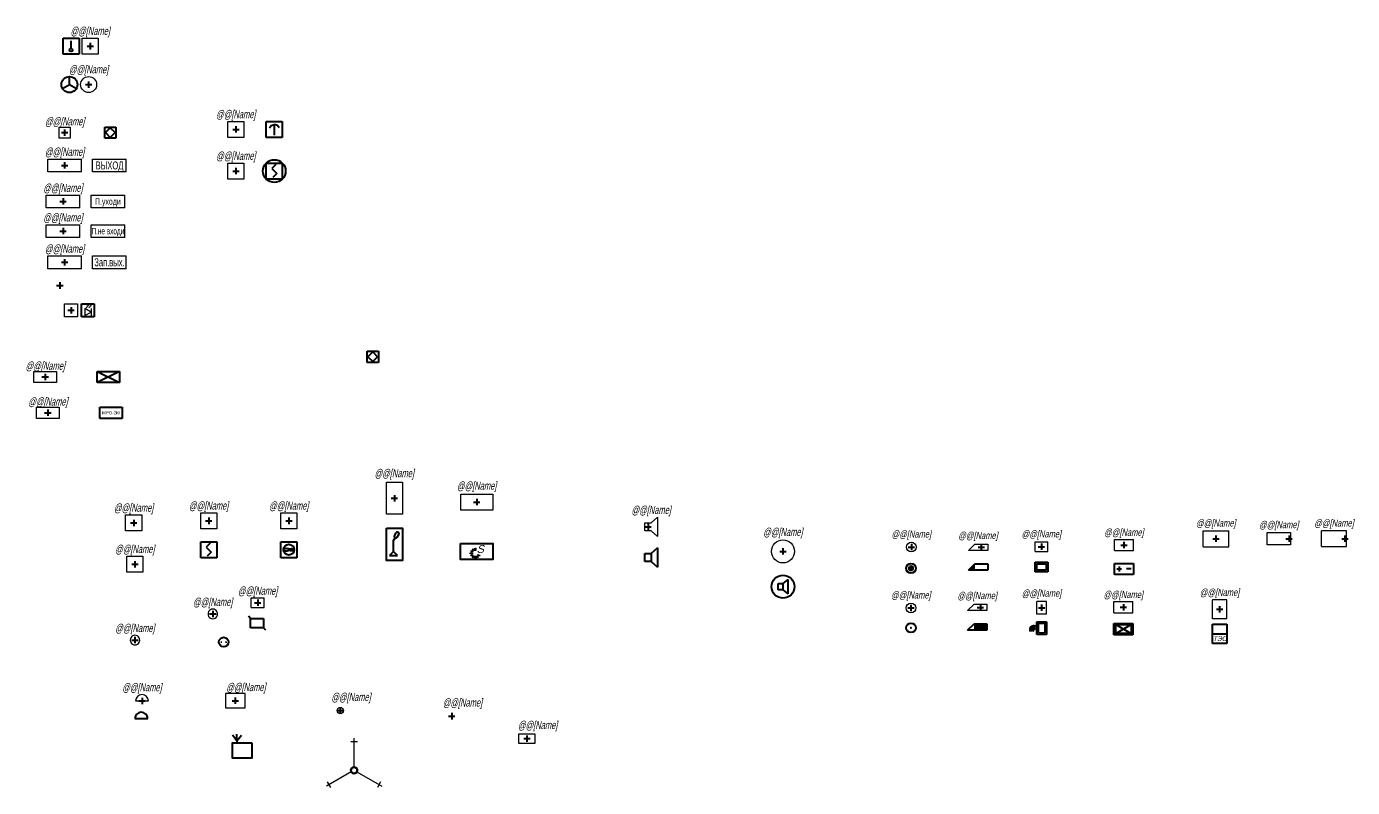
# Model space of a CAD drawing. Extents: x 29253 to 29667, y 34353 to 34591.
import ezdxf
from ezdxf.enums import TextEntityAlignment as Align

# ---------------------------------------------------------------- set-up
doc = ezdxf.new("R2010")
doc.units = 0
doc.header["$MEASUREMENT"] = 0
doc.layers.get('0').update_dxf_attribs({"linetype": 'CONTINUOUS'})
doc.layers.add('EL_DEVICE', color=1, linetype='CONTINUOUS', lineweight=40)
doc.layers.add('EL_DEVICE_NAME', color=7, linetype='CONTINUOUS')
doc.layers.add('SYS_DEVICE_BORDER', color=7, linetype='CONTINUOUS')
doc.styles.add('R2_5', font='_mipgost.shx', dxfattribs={"oblique": 15, "height": 2.5})
doc.styles.get("Standard").update_dxf_attribs({"font": '_mipgost.shx', "oblique": 15})

# ---------------------------------------------------------------- blocks, each defined once
blk = doc.blocks.new('PS_DAT_TERMO')
at = {"layer": 'EL_DEVICE'}
for p, q in [((-2.5, 2.5), (2.5, 2.5)), ((-2.5, -2.5), (-2.5, 2.5)), ((0, -0.71), (0, 1.71)), ((2.5, 2.5), (2.5, -2.5)), ((2.5, -2.5), (-2.5, -2.5))]:
    blk.add_line(p, q, dxfattribs=at)
blk.add_circle((0, -1.21), 0.5, dxfattribs=at)
blk = doc.blocks.new('DEVICE_CONNECTOR_SQUARE')
at = {"layer": 'EL_DEVICE'}
for p, q in [((-1, 0), (1, 0)), ((0, 1), (0, -1))]:
    blk.add_line(p, q, dxfattribs=at)
blk = doc.blocks.new('DEVICE_PS_DAT_TERMO')
at = {"layer": 'SYS_DEVICE_BORDER'}
for p, q in [((-2.5, 2.5), (2.5, 2.5)), ((-2.5, -2.5), (-2.5, 2.5)), ((2.5, 2.5), (2.5, -2.5)), ((2.5, -2.5), (-2.5, -2.5))]:
    blk.add_line(p, q, dxfattribs=at)
at = {"ltscale": 100}
blk.add_blockref('DEVICE_CONNECTOR_SQUARE', (0, 0), dxfattribs=at)
at = {"layer": 'EL_DEVICE_NAME', "style": 'R2_5', "oblique": 12, "width": 0.7}
blk.add_text('@@[Name]', height=2.5, dxfattribs=at).set_placement((0, 3.5), align=Align.CENTER)
blk = doc.blocks.new('PS_ET')
at = {"layer": 'EL_DEVICE'}
for p, q in [((-2.17, -1.25), (0, 0)), ((0, 0), (0, 2.5)), ((0, 0), (2.17, -1.25))]:
    blk.add_line(p, q, dxfattribs=at)
blk.add_circle((0, 0), 2.5, dxfattribs=at)
blk = doc.blocks.new('DEVICE_PS_ET')
at = {"layer": 'SYS_DEVICE_BORDER'}
blk.add_circle((0, 0), 2.5, dxfattribs=at)
at = {"ltscale": 100}
blk.add_blockref('DEVICE_CONNECTOR_SQUARE', (0, 0), dxfattribs=at)
at = {"layer": 'EL_DEVICE_NAME', "style": 'R2_5', "oblique": 12, "width": 0.7}
blk.add_text('@@[Name]', height=2.5, dxfattribs=at).set_placement((0, 3.5), align=Align.CENTER)
blk = doc.blocks.new('DEVICE_PS_TABLO_EXIT')
at = {"layer": 'SYS_DEVICE_BORDER', "ltscale": 100}
for p, q in [((-5.25, -2), (-5.25, 2)), ((-5.25, 2), (5.25, 2)), ((5.25, -2), (5.25, 2)), ((5.25, -2), (-5.25, -2))]:
    blk.add_line(p, q, dxfattribs=at)
at = {"ltscale": 100}
blk.add_blockref('DEVICE_CONNECTOR_SQUARE', (0, 0), dxfattribs=at)
at = {"layer": 'EL_DEVICE_NAME', "style": 'R2_5', "oblique": 12, "width": 0.7}
blk.add_text('@@[Name]', height=2.5, dxfattribs=at).set_placement((0, 3), align=Align.CENTER)
blk = doc.blocks.new('PS_TABLO_EXIT')
at = {"layer": 'EL_DEVICE', "lineweight": 30, "ltscale": 100}
for p, q in [((-5.25, -2), (-5.25, 2)), ((-5.25, 2), (5.25, 2)), ((5.25, -2), (5.25, 2)), ((5.25, -2), (-5.25, -2))]:
    blk.add_line(p, q, dxfattribs=at)
at = {"layer": 'EL_DEVICE', "lineweight": 30, "style": 'R2_5', "width": 0.65}
blk.add_text('ВЫХОД', height=2.5, dxfattribs=at).set_placement((0, 0), align=Align.MIDDLE_CENTER)
blk = doc.blocks.new('DEVICE_PS_TABLO_PUHODI')
at = {"layer": 'SYS_DEVICE_BORDER', "ltscale": 100}
for p, q in [((-5.25, -2), (-5.25, 2)), ((-5.25, 2), (5.25, 2)), ((5.25, -2), (5.25, 2)), ((5.25, -2), (-5.25, -2))]:
    blk.add_line(p, q, dxfattribs=at)
at = {"ltscale": 100}
blk.add_blockref('DEVICE_CONNECTOR_SQUARE', (0, 0), dxfattribs=at)
at = {"layer": 'EL_DEVICE_NAME', "style": 'R2_5', "oblique": 12, "width": 0.7}
blk.add_text('@@[Name]', height=2.5, dxfattribs=at).set_placement((0, 3), align=Align.CENTER)
blk = doc.blocks.new('PS_TABLO_PUHODI')
at = {"layer": 'EL_DEVICE', "lineweight": 30, "ltscale": 100}
for p, q in [((-5.25, -2), (-5.25, 2)), ((-5.25, 2), (5.25, 2)), ((5.25, -2), (5.25, 2)), ((5.25, -2), (-5.25, -2))]:
    blk.add_line(p, q, dxfattribs=at)
at = {"layer": 'EL_DEVICE', "lineweight": 30, "style": 'R2_5', "width": 0.65}
blk.add_text('П.уходи', height=2, dxfattribs=at).set_placement((0, 0), align=Align.MIDDLE_CENTER)
blk = doc.blocks.new('DEVICE_PS_TABLO_PNVHODI')
at = {"layer": 'SYS_DEVICE_BORDER', "ltscale": 100}
for p, q in [((-5.25, -2), (-5.25, 2)), ((-5.25, 2), (5.25, 2)), ((5.25, -2), (5.25, 2)), ((5.25, -2), (-5.25, -2))]:
    blk.add_line(p, q, dxfattribs=at)
at = {"ltscale": 100}
blk.add_blockref('DEVICE_CONNECTOR_SQUARE', (0, 0), dxfattribs=at)
at = {"layer": 'EL_DEVICE_NAME', "style": 'R2_5', "oblique": 12, "width": 0.7}
blk.add_text('@@[Name]', height=2.5, dxfattribs=at).set_placement((0, 3), align=Align.CENTER)
blk = doc.blocks.new('PS_TABLO_PNVHODI')
at = {"layer": 'EL_DEVICE', "lineweight": 30, "ltscale": 100}
for p, q in [((-5.25, -2), (-5.25, 2)), ((-5.25, 2), (5.25, 2)), ((5.25, -2), (5.25, 2)), ((5.25, -2), (-5.25, -2))]:
    blk.add_line(p, q, dxfattribs=at)
at = {"layer": 'EL_DEVICE', "lineweight": 30, "style": 'R2_5', "width": 0.6}
blk.add_text('П.не входи', height=2, dxfattribs=at).set_placement((0, 0), align=Align.MIDDLE_CENTER)
blk = doc.blocks.new('DEVICE_PS_TABLO_EXIT_RESERVE')
at = {"layer": 'SYS_DEVICE_BORDER', "ltscale": 100}
for p, q in [((-5.25, -2), (-5.25, 2)), ((-5.25, 2), (5.25, 2)), ((5.25, -2), (5.25, 2)), ((5.25, -2), (-5.25, -2))]:
    blk.add_line(p, q, dxfattribs=at)
at = {"ltscale": 100}
blk.add_blockref('DEVICE_CONNECTOR_SQUARE', (0, 0), dxfattribs=at)
at = {"layer": 'EL_DEVICE_NAME', "style": 'R2_5', "oblique": 12, "width": 0.7}
blk.add_text('@@[Name]', height=2.5, dxfattribs=at).set_placement((0, 3), align=Align.CENTER)
blk = doc.blocks.new('PS_TABLO_EXIT_RESERVE')
at = {"layer": 'EL_DEVICE', "lineweight": 30, "ltscale": 100}
for p, q in [((-5.25, -2), (-5.25, 2)), ((-5.25, 2), (5.25, 2)), ((5.25, -2), (5.25, 2)), ((5.25, -2), (-5.25, -2))]:
    blk.add_line(p, q, dxfattribs=at)
at = {"layer": 'EL_DEVICE', "lineweight": 30, "style": 'R2_5', "width": 0.65}
blk.add_text('Зап.вых.', height=2.5, dxfattribs=at).set_placement((0, 0), align=Align.MIDDLE_CENTER)
blk = doc.blocks.new('DEVICE_TEST')
at = {"ltscale": 100}
blk.add_blockref('DEVICE_CONNECTOR_SQUARE', (0, 0), dxfattribs=at)
blk = doc.blocks.new('DEVICE_PS_VUOS')
at = {"layer": 'SYS_DEVICE_BORDER'}
for p, q in [((-2, 2), (2, 2)), ((-2, -2), (-2, 2)), ((2, 2), (2, -2)), ((2, -2), (-2, -2))]:
    blk.add_line(p, q, dxfattribs=at)
at = {"ltscale": 100}
blk.add_blockref('DEVICE_CONNECTOR_SQUARE', (0, 0), dxfattribs=at)
blk = doc.blocks.new('PS_VUOS')
at = {"layer": 'EL_DEVICE'}
for p, q in [((-2, 2), (2, 2)), ((-2, -2), (-2, 2)), ((2, 2), (2, -2)), ((2, -2), (-2, -2))]:
    blk.add_line(p, q, dxfattribs=at)
at = {"layer": 'EL_DEVICE', "lineweight": 30}
for p, q in [((-0.98, 0.54), (-0.98, -1.61)), ((0.98, -0.54), (-0.98, 0.54)), ((0.98, 0.54), (0.98, -1.61)), ((-0.98, -1.61), (0.98, -0.54))]:
    blk.add_line(p, q, dxfattribs=at)
at = {"layer": 'EL_DEVICE', "lineweight": 20}
for p, q in [((-0.56, 0.81), (0.19, 1.65)), ((0.19, 1.65), (-0.29, 1.42)), ((0.19, 1.65), (0.01, 1.15)), ((0.33, 0.81), (1.08, 1.65)), ((1.08, 1.65), (0.6, 1.42)), ((1.08, 1.65), (0.91, 1.15))]:
    blk.add_line(p, q, dxfattribs=at)
blk = doc.blocks.new('DEVICE_PS_BRIZ')
at = {"layer": 'SYS_DEVICE_BORDER'}
for p, q in [((-1.75, 1.75), (1.75, 1.75)), ((-1.75, -1.75), (-1.75, 1.75)), ((1.75, 1.75), (1.75, -1.75)), ((1.75, -1.75), (-1.75, -1.75))]:
    blk.add_line(p, q, dxfattribs=at)
at = {"ltscale": 100}
blk.add_blockref('DEVICE_CONNECTOR_SQUARE', (0, 0), dxfattribs=at)
at = {"layer": 'EL_DEVICE_NAME', "style": 'R2_5', "oblique": 15, "width": 0.7}
blk.add_text('@@[Name]', height=2.5, dxfattribs=at).set_placement((0, 2.25), align=Align.CENTER)
blk = doc.blocks.new('PS_BRIZ')
at = {"layer": 'EL_DEVICE'}
for p, q in [((-1.75, 1.75), (1.75, 1.75)), ((-1.75, -1.75), (-1.75, 1.75)), ((1.75, 1.75), (1.75, -1.75)), ((1.75, -1.75), (-1.75, -1.75))]:
    blk.add_line(p, q, dxfattribs=at)
blk.add_lwpolyline([(1.5, 0), (0, 1.5), (-1.5, 0), (0, -1.5)], close=True, dxfattribs=at)
blk = doc.blocks.new('DEVICE_PS_DAT_SMOKE_FALSH2')
at = {"layer": 'SYS_DEVICE_BORDER'}
for p, q in [((-2.5, 2.5), (2.5, 2.5)), ((-2.5, -2.5), (-2.5, 2.5)), ((2.5, 2.5), (2.5, -2.5)), ((2.5, -2.5), (-2.5, -2.5))]:
    blk.add_line(p, q, dxfattribs=at)
at = {"ltscale": 100}
blk.add_blockref('DEVICE_CONNECTOR_SQUARE', (0, 0), dxfattribs=at)
at = {"layer": 'EL_DEVICE_NAME', "style": 'R2_5', "oblique": 12, "width": 0.7}
blk.add_text('@@[Name]', height=2.5, dxfattribs=at).set_placement((0, 3.5), align=Align.CENTER)
blk = doc.blocks.new('PS_DAT_SMOKE_FALSH2')
at = {"layer": 'EL_DEVICE'}
for p, q in [((-2.5, 2.5), (2.5, 2.5)), ((-2.5, -2.5), (-2.5, 2.5)), ((0.5, 2), (-0.75, 0.75)), ((-0.75, 0.75), (0.75, -0.75)), ((2.5, 2.5), (2.5, -2.5)), ((2.5, -2.5), (-2.5, -2.5)), ((0.75, -0.75), (-0.5, -2))]:
    blk.add_line(p, q, dxfattribs=at)
at = {"layer": 'EL_DEVICE', "ltscale": 100}
blk.add_circle((0, 0), 3.54, dxfattribs=at)
blk = doc.blocks.new('PS_DAT_EDU')
at = {"layer": 'EL_DEVICE', "color": 30}
for p, q in [((-2.5, 2.5), (2.5, 2.5)), ((-2.5, -2.5), (-2.5, 2.5)), ((0, 1.5), (0, -1.81)), ((2.5, 2.5), (2.5, -2.5)), ((2.5, -2.5), (-2.5, -2.5))]:
    blk.add_line(p, q, dxfattribs=at)
at = {"layer": 'EL_DEVICE', "color": 30, "ltscale": 100}
for p, q in [((-1.5, 0.5), (-1, 1.25)), ((-1, 1.25), (0, 1.5)), ((1, 1.25), (0, 1.5)), ((1.5, 0.5), (1, 1.25))]:
    blk.add_line(p, q, dxfattribs=at)
blk = doc.blocks.new('DEVICE_PS_DAT_EDU')
at = {"layer": 'SYS_DEVICE_BORDER'}
for p, q in [((-2.5, 2.5), (2.5, 2.5)), ((-2.5, -2.5), (-2.5, 2.5)), ((2.5, 2.5), (2.5, -2.5)), ((2.5, -2.5), (-2.5, -2.5))]:
    blk.add_line(p, q, dxfattribs=at)
at = {"ltscale": 100}
blk.add_blockref('DEVICE_CONNECTOR_SQUARE', (0, 0), dxfattribs=at)
at = {"layer": 'EL_DEVICE_NAME', "style": 'R2_5', "oblique": 12, "width": 0.7}
blk.add_text('@@[Name]', height=2.5, dxfattribs=at).set_placement((0, 3.5), align=Align.CENTER)
blk = doc.blocks.new('DEVICE_PS_SHU')
at = {"layer": 'SYS_DEVICE_BORDER'}
for p, q in [((-3.5, 1.75), (3.5, 1.75)), ((-3.5, -1.75), (-3.5, 1.75)), ((3.5, 1.75), (3.5, -1.75)), ((3.5, -1.75), (-3.5, -1.75))]:
    blk.add_line(p, q, dxfattribs=at)
at = {"ltscale": 100}
blk.add_blockref('DEVICE_CONNECTOR_SQUARE', (0, 0), dxfattribs=at)
at = {"layer": 'EL_DEVICE_NAME', "style": 'R2_5', "oblique": 15, "width": 0.7}
blk.add_text('@@[Name]', height=2.5, dxfattribs=at).set_placement((0, 2.25), align=Align.CENTER)
blk = doc.blocks.new('PS_SHU')
at = {"layer": 'EL_DEVICE'}
for p, q in [((3.5, 1.75), (-3.5, -1.75)), ((-3.5, 1.75), (3.5, -1.75)), ((-3.5, 1.75), (3.5, 1.75)), ((-3.5, -1.75), (-3.5, 1.75)), ((3.5, 1.75), (3.5, -1.75)), ((3.5, -1.75), (-3.5, -1.75))]:
    blk.add_line(p, q, dxfattribs=at)
blk = doc.blocks.new('DEVICE_PS_MRO_2M')
at = {"layer": 'SYS_DEVICE_BORDER'}
for p, q in [((-3.5, 1.75), (3.5, 1.75)), ((-3.5, -1.75), (-3.5, 1.75)), ((3.5, 1.75), (3.5, -1.75)), ((3.5, -1.75), (-3.5, -1.75))]:
    blk.add_line(p, q, dxfattribs=at)
at = {"ltscale": 100}
blk.add_blockref('DEVICE_CONNECTOR_SQUARE', (0, 0), dxfattribs=at)
at = {"layer": 'EL_DEVICE_NAME', "style": 'R2_5', "oblique": 15, "width": 0.7}
blk.add_text('@@[Name]', height=2.5, dxfattribs=at).set_placement((0, 2.25), align=Align.CENTER)
blk = doc.blocks.new('PS_MRO_2M')
at = {"layer": 'EL_DEVICE'}
for p, q in [((-3.5, 1.75), (3.5, 1.75)), ((-3.5, -1.75), (-3.5, 1.75)), ((3.5, 1.75), (3.5, -1.75)), ((3.5, -1.75), (-3.5, -1.75))]:
    blk.add_line(p, q, dxfattribs=at)
blk.add_text('МРО-2М', height=1).set_placement((-0.03, 0), align=Align.MIDDLE_CENTER)
blk = doc.blocks.new('PS_DAT_SMOKE')
at = {"layer": 'EL_DEVICE'}
for p, q in [((-2.5, 2.5), (2.5, 2.5)), ((-2.5, -2.5), (-2.5, 2.5)), ((0.5, 2), (-0.75, 0.75)), ((-0.75, 0.75), (0.75, -0.75)), ((2.5, 2.5), (2.5, -2.5)), ((2.5, -2.5), (-2.5, -2.5)), ((0.75, -0.75), (-0.5, -2))]:
    blk.add_line(p, q, dxfattribs=at)
blk = doc.blocks.new('DEVICE_PS_DAT_SMOKE')
at = {"layer": 'SYS_DEVICE_BORDER'}
for p, q in [((-2.5, 2.5), (2.5, 2.5)), ((-2.5, -2.5), (-2.5, 2.5)), ((2.5, 2.5), (2.5, -2.5)), ((2.5, -2.5), (-2.5, -2.5))]:
    blk.add_line(p, q, dxfattribs=at)
at = {"ltscale": 100}
blk.add_blockref('DEVICE_CONNECTOR_SQUARE', (0, 0), dxfattribs=at)
at = {"layer": 'EL_DEVICE_NAME', "style": 'R2_5', "oblique": 12, "width": 0.7}
blk.add_text('@@[Name]', height=2.5, dxfattribs=at).set_placement((0, 3.5), align=Align.CENTER)
blk = doc.blocks.new('PS_VENT')
at = {"layer": 'EL_DEVICE'}
for p, q in [((-2.5, 2.5), (2.5, 2.5)), ((-2.5, -2.5), (-2.5, 2.5)), ((2.5, 2.5), (2.5, -2.5)), ((2.5, -2.5), (-2.5, -2.5))]:
    blk.add_line(p, q, dxfattribs=at)
blk.add_circle((0, 0), 1.69, dxfattribs=at)
at = {"layer": 'EL_DEVICE', "extrusion": (0, 0, -1)}
blk.add_ellipse((-0.84, 0), major_axis=(0.843, 0), ratio=0.399975, dxfattribs=at)
at = {"layer": 'EL_DEVICE'}
blk.add_ellipse((0.84, 0), major_axis=(-0.843, 0), ratio=0.399975, dxfattribs=at)
blk = doc.blocks.new('DEVICE_PS_VENT')
at = {"layer": 'SYS_DEVICE_BORDER'}
for p, q in [((-2.5, 2.5), (2.5, 2.5)), ((-2.5, -2.5), (-2.5, 2.5)), ((2.5, 2.5), (2.5, -2.5)), ((2.5, -2.5), (-2.5, -2.5))]:
    blk.add_line(p, q, dxfattribs=at)
at = {"ltscale": 100}
blk.add_blockref('DEVICE_CONNECTOR_SQUARE', (0, 0), dxfattribs=at)
at = {"layer": 'EL_DEVICE_NAME', "style": 'R2_5', "oblique": 12, "width": 0.7}
blk.add_text('@@[Name]', height=2.5, dxfattribs=at).set_placement((0, 3.5), align=Align.CENTER)
blk = doc.blocks.new('PS_MICSONAR')
at = {"layer": 'EL_DEVICE'}
for p, q in [((-0.25, 1.21), (0.22, 2.02)), ((-0.25, -2.25), (-0.25, 1.21)), ((0.03, 2.7), (0.54, 3.57)), ((0.21, 2.02), (0.22, 2.02)), ((0.9, 2.2), (1.4, 3.07)), ((-0.25, -2.25), (-1.5, -3.5)), ((-1.5, -3.5), (1, -3.5)), ((1, -3.5), (-0.25, -2.25))]:
    blk.add_line(p, q, dxfattribs=at)
blk.add_lwpolyline([(-2.5, 5), (2.5, 5), (2.5, -5), (-2.5, -5)], close=True, dxfattribs=at)
for centre, start, end in [((0.47, 2.45), 150, 330), ((0.97, 3.32), 330, 150)]:
    blk.add_arc(centre, 0.497, start, end, dxfattribs=at)
blk = doc.blocks.new('PS_SHUSONAR')
at = {"layer": 'EL_DEVICE'}
blk.add_lwpolyline([(-5, 2.5), (5, 2.5), (5, -2.5), (-5, -2.5)], close=True, dxfattribs=at)
at = {"layer": 'EL_DEVICE', "lineweight": 30}
for points in [[(-1.87, 0.06), (-1.74, 0.28), (-1.16, -0.06), (-1.29, -0.28)], [(-1.33, 0.69), (-1.11, 0.82), (-0.77, 0.24), (-1, 0.11)], [(-0.55, 0.96), (-0.3, 0.96), (-0.3, 0.29), (-0.55, 0.29)], [(-2.02, -0.76), (-2.02, -0.5), (-1.35, -0.5), (-1.35, -0.76)], [(-1.74, -1.53), (-1.87, -1.31), (-1.29, -0.98), (-1.16, -1.2)], [(-1.11, -2.07), (-1.33, -1.94), (-1, -1.36), (-0.77, -1.49)], [(-0.3, -2.22), (-0.55, -2.22), (-0.55, -1.55), (-0.3, -1.55)], [(0.48, -1.94), (0.26, -2.07), (-0.07, -1.49), (0.15, -1.36)], [(1.02, -1.31), (0.89, -1.53), (0.31, -1.2), (0.44, -0.98)]]:
    blk.add_lwpolyline(points, close=True, dxfattribs=at)
at = {"layer": 'EL_DEVICE', "lineweight": 30, "insert": (0.02, 1.97), "char_height": 2.5, "attachment_point": 1, "line_spacing_factor": 0.96, "style": 'R2_5'}
blk.add_mtext_dynamic_manual_height_columns('S', width=4.016, gutter_width=1649.24, heights=[0], dxfattribs=at)
blk = doc.blocks.new('DEVICE_PS_SHUSONAR')
at = {"layer": 'SYS_DEVICE_BORDER'}
for p, q in [((-5, 2.5), (5, 2.5)), ((-5, -2.5), (-5, 2.5)), ((5, 2.5), (5, -2.5)), ((5, -2.5), (-5, -2.5))]:
    blk.add_line(p, q, dxfattribs=at)
at = {"ltscale": 100}
blk.add_blockref('DEVICE_CONNECTOR_SQUARE', (0, 0), dxfattribs=at)
at = {"layer": 'EL_DEVICE_NAME', "style": 'R2_5', "oblique": 12, "width": 0.7}
blk.add_text('@@[Name]', height=2.5, dxfattribs=at).set_placement((0, 3.87), align=Align.CENTER)
blk = doc.blocks.new('DEVICE_PS_MICSONAR')
at = {"layer": 'SYS_DEVICE_BORDER'}
for p, q in [((-2.5, 5), (2.5, 5)), ((-2.5, -5), (-2.5, 5)), ((2.5, 5), (2.5, -5)), ((2.5, -5), (-2.5, -5))]:
    blk.add_line(p, q, dxfattribs=at)
at = {"ltscale": 100}
blk.add_blockref('DEVICE_CONNECTOR_SQUARE', (0, 0), dxfattribs=at)
at = {"layer": 'EL_DEVICE_NAME', "style": 'R2_5', "oblique": 12, "width": 0.7}
blk.add_text('@@[Name]', height=2.5, dxfattribs=at).set_placement((0, 6.57), align=Align.CENTER)
blk = doc.blocks.new('PS_BIAS')
at = {"layer": 'EL_DEVICE'}
for p, q in [((-1, -1.25), (-1, 1.25)), ((-1, 1.25), (1, 1.25)), ((3, 3), (1, 1.25)), ((1, 1.25), (1, -1.25)), ((3, 3), (3, -3)), ((1, -1.25), (-1, -1.25)), ((1, -1.25), (3, -3))]:
    blk.add_line(p, q, dxfattribs=at)
blk = doc.blocks.new('DEVICE_PS_BIAS')
at = {"layer": 'SYS_DEVICE_BORDER'}
for p, q in [((-1, -1.25), (-1, 1.25)), ((-1, 1.25), (1, 1.25)), ((3, 3), (1, 1.25)), ((3, 3), (3, -3)), ((1, -1.25), (-1, -1.25)), ((1, -1.25), (3, -3))]:
    blk.add_line(p, q, dxfattribs=at)
blk.add_blockref('DEVICE_CONNECTOR_SQUARE', (0, 0))
at = {"layer": 'EL_DEVICE_NAME', "style": 'R2_5', "oblique": 12, "width": 0.7}
blk.add_text('@@[Name]', height=2.5, dxfattribs=at).set_placement((1, 4), align=Align.CENTER)
blk = doc.blocks.new('PS_CEILBIAD')
at = {"layer": 'EL_DEVICE'}
for p, q in [((-1.5246, -0.952875), (-1.5246, 0.952875)), ((-1.5246, 0.952875), (0, 0.952875)), ((1.5246, 2.2869), (0, 0.952875)), ((0, 0.952875), (0, -0.952875)), ((1.5246, 2.2869), (1.5246, -2.2869)), ((0, -0.952875), (-1.5246, -0.952875)), ((0, -0.952875), (1.5246, -2.2869))]:
    blk.add_line(p, q, dxfattribs=at)
blk.add_circle((0, 0), 3.6, dxfattribs=at)
blk = doc.blocks.new('DEVICE_PS_CEILBIAD')
at = {"layer": 'SYS_DEVICE_BORDER'}
blk.add_circle((0, 0), 3.6, dxfattribs=at)
at = {"ltscale": 100}
blk.add_blockref('DEVICE_CONNECTOR_SQUARE', (0, 0), dxfattribs=at)
at = {"layer": 'EL_DEVICE_NAME', "style": 'R2_5', "oblique": 12, "width": 0.7}
blk.add_text('@@[Name]', height=2.5, dxfattribs=at).set_placement((0, 4.83), align=Align.CENTER)
blk = doc.blocks.new('DEVICE_OS_KNOPKA')
at = {"layer": 'SYS_DEVICE_BORDER'}
blk.add_circle((0, 0), 1.5, dxfattribs=at)
at = {"ltscale": 100}
blk.add_blockref('DEVICE_CONNECTOR_SQUARE', (0, 0), dxfattribs=at)
at = {"layer": 'EL_DEVICE_NAME', "style": 'R2_5', "oblique": 12, "width": 0.7}
blk.add_text('@@[Name]', height=2.2, dxfattribs=at).set_placement((0, 2.96), align=Align.CENTER)
blk = doc.blocks.new('DEVICE_OS_ELLOCK')
at = {"layer": 'SYS_DEVICE_BORDER'}
for p, q in [((-4, -1), (-2, 1)), ((-2, 1), (2, 1)), ((2, 1), (2, -1)), ((2, -1), (-4, -1))]:
    blk.add_line(p, q, dxfattribs=at)
at = {"ltscale": 100}
blk.add_blockref('DEVICE_CONNECTOR_SQUARE', (0, 0), dxfattribs=at)
at = {"layer": 'EL_DEVICE_NAME', "style": 'R2_5', "oblique": 12, "width": 0.7}
blk.add_text('@@[Name]', height=2.2, dxfattribs=at).set_placement((-1, 2.6), align=Align.CENTER)
blk = doc.blocks.new('DEVICE_OS_READER')
at = {"layer": 'SYS_DEVICE_BORDER'}
for p, q in [((-2, -1.5), (-2, 1.5)), ((-2, 1.5), (2, 1.5)), ((2, -1.5), (2, 1.5)), ((-2, -1.5), (2, -1.5))]:
    blk.add_line(p, q, dxfattribs=at)
at = {"ltscale": 100}
blk.add_blockref('DEVICE_CONNECTOR_SQUARE', (0, 0), dxfattribs=at)
at = {"layer": 'EL_DEVICE_NAME', "style": 'R2_5', "oblique": 12, "width": 0.7}
blk.add_text('@@[Name]', height=2.2, dxfattribs=at).set_placement((0, 2.92), align=Align.CENTER)
blk = doc.blocks.new('OS_KNOPKA')
at = {"layer": 'EL_DEVICE'}
for points in [[(-0.96, 0.19, 0.39, 0, 0), (0, 0, 0, 0, 0)], [(-0.96, -0.19, 0.39, 0, 0), (0, 0, 0, 0, 0)], [(-0.82, 0.54, 0.39, 0, 0), (0, 0, 0, 0, 0)], [(-0.82, -0.54, 0.39, 0, 0), (0, 0, 0, 0, 0)], [(-0.54, 0.82, 0.39, 0, 0), (0, 0, 0, 0, 0)], [(-0.54, -0.82, 0.39, 0, 0), (0, 0, 0, 0, 0)], [(-0.19, 0.96, 0.39, 0, 0), (0, 0, 0, 0, 0)], [(-0.19, -0.96, 0.39, 0, 0), (0, 0, 0, 0, 0)], [(0.19, 0.96, 0.39, 0, 0), (0, 0, 0, 0, 0)], [(0.54, 0.82, 0.39, 0, 0), (0, 0, 0, 0, 0)], [(0.82, 0.54, 0.39, 0, 0), (0, 0, 0, 0, 0)], [(0.96, 0.19, 0.39, 0, 0), (0, 0, 0, 0, 0)], [(0.19, -0.96, 0.39, 0, 0), (0, 0, 0, 0, 0)], [(0.54, -0.82, 0.39, 0, 0), (0, 0, 0, 0, 0)], [(0.96, -0.19, 0.39, 0, 0), (0, 0, 0, 0, 0)], [(0.82, -0.54, 0.39, 0, 0), (0, 0, 0, 0, 0)]]:
    blk.add_lwpolyline(points, format="xyseb", dxfattribs=at)
blk.add_circle((0, 0), 1.5, dxfattribs=at)
blk = doc.blocks.new('OS_KNOPKAEMERGENCY')
at = {"layer": 'EL_DEVICE'}
for points in [[(-0.32, 0.06, 0.131, 0, 0), (0, 0, 0, 0, 0)], [(-0.32, -0.06, 0.131, 0, 0), (0, 0, 0, 0, 0)], [(-0.27, 0.18, 0.131, 0, 0), (0, 0, 0, 0, 0)], [(-0.27, -0.18, 0.131, 0, 0), (0, 0, 0, 0, 0)], [(-0.18, 0.27, 0.131, 0, 0), (0, 0, 0, 0, 0)], [(-0.18, -0.27, 0.131, 0, 0), (0, 0, 0, 0, 0)], [(-0.06, 0.32, 0.131, 0, 0), (0, 0, 0, 0, 0)], [(-0.06, -0.32, 0.131, 0, 0), (0, 0, 0, 0, 0)], [(0.06, 0.32, 0.131, 0, 0), (0, 0, 0, 0, 0)], [(0.18, 0.27, 0.131, 0, 0), (0, 0, 0, 0, 0)], [(0.27, 0.18, 0.131, 0, 0), (0, 0, 0, 0, 0)], [(0.32, 0.06, 0.131, 0, 0), (0, 0, 0, 0, 0)], [(0.06, -0.32, 0.131, 0, 0), (0, 0, 0, 0, 0)], [(0.18, -0.27, 0.131, 0, 0), (0, 0, 0, 0, 0)], [(0.32, -0.06, 0.131, 0, 0), (0, 0, 0, 0, 0)], [(0.27, -0.18, 0.131, 0, 0), (0, 0, 0, 0, 0)]]:
    blk.add_lwpolyline(points, format="xyseb", dxfattribs=at)
blk.add_circle((0, 0), 1.5, dxfattribs=at)
blk = doc.blocks.new('DEVICE_OS_KNOPKAEMERGENCY')
at = {"layer": 'SYS_DEVICE_BORDER'}
blk.add_circle((0, 0), 1.5, dxfattribs=at)
at = {"ltscale": 100}
blk.add_blockref('DEVICE_CONNECTOR_SQUARE', (0, 0), dxfattribs=at)
at = {"layer": 'EL_DEVICE_NAME', "style": 'R2_5', "oblique": 12, "width": 0.7}
blk.add_text('@@[Name]', height=2.2, dxfattribs=at).set_placement((0, 2.96), align=Align.CENTER)
blk = doc.blocks.new('OS_ELLOCK')
at = {"layer": 'EL_DEVICE'}
for p, q in [((-4, -1), (-2, 1)), ((-2, 1), (2, 1)), ((2, 1), (2, -1)), ((2, -1), (-4, -1))]:
    blk.add_line(p, q, dxfattribs=at)
blk.add_lwpolyline([(-3, 0, 2.83, 0, 0), (-2, -1, 0, 0, 0)], format="xyseb", dxfattribs=at)
blk = doc.blocks.new('OS_ELLOCKMECHANICAL')
at = {"layer": 'EL_DEVICE'}
for p, q in [((-4, -1), (-2, 1)), ((-2, 1), (2, 1)), ((2, 1), (2, -1)), ((2, -1), (-4, -1))]:
    blk.add_line(p, q, dxfattribs=at)
for points in [[(-1, 0, 2.83, 0, 0), (-2, 1, 0, 0, 0)], [(-1, 0, 2.83, 0, 0), (0, -1, 0, 0, 0)], [(1, 0, 2.83, 0, 0), (0, 1, 0, 0, 0)], [(1, 0, 2.83, 0, 0), (2, -1, 0, 0, 0)]]:
    blk.add_lwpolyline(points, format="xyseb", dxfattribs=at)
blk = doc.blocks.new('DEVICE_OS_ELLOCKMECHANICAL')
at = {"layer": 'SYS_DEVICE_BORDER'}
for p, q in [((-4, -1), (-2, 1)), ((-2, 1), (2, 1)), ((2, 1), (2, -1)), ((2, -1), (-4, -1))]:
    blk.add_line(p, q, dxfattribs=at)
at = {"ltscale": 100}
blk.add_blockref('DEVICE_CONNECTOR_SQUARE', (0, 0), dxfattribs=at)
at = {"layer": 'EL_DEVICE_NAME', "style": 'R2_5', "oblique": 12, "width": 0.7}
blk.add_text('@@[Name]', height=2.2, dxfattribs=at).set_placement((-1, 2.6), align=Align.CENTER)
blk = doc.blocks.new('OS_READER')
at = {"layer": 'EL_DEVICE'}
for p, q in [((-2, 1.5), (2, 1.5)), ((-2, -1.5), (-2, 1.5)), ((-1.5, 1), (1.5, 1)), ((-1.5, 1), (-1.5, -1)), ((1.5, 1), (1.5, -1)), ((2, 1.5), (2, -1.5)), ((2, -1.5), (-2, -1.5)), ((1.5, -1), (-1.5, -1))]:
    blk.add_line(p, q, dxfattribs=at)
blk = doc.blocks.new('OS_READERUHF')
at = {"layer": 'EL_DEVICE'}
for p, q in [((-1.5, -2), (-1.5, 2)), ((-1.5, 2), (1.5, 2)), ((-1, -1.5), (-1, 1.5)), ((-1, 1.5), (1, 1.5)), ((1, 1.5), (1, -1.5)), ((1.5, 2), (1.5, -2)), ((1.5, -2), (-1.5, -2)), ((-1, -1.5), (1, -1.5))]:
    blk.add_line(p, q, dxfattribs=at)
for centre, radius, start, end in [((-2.47, -0.47), 1.2, 61.8745, 208.1255), ((-2.19, -0.76), 1, 73.5701, 196.4299), ((-1.9, -1.04), 0.8, 90, 180)]:
    blk.add_arc(centre, radius, start, end, dxfattribs=at)
blk = doc.blocks.new('DEVICE_OS_READERUHF')
at = {"layer": 'SYS_DEVICE_BORDER'}
for p, q in [((1.5, 2), (-1.5, 2)), ((-1.5, -2), (-1.5, 2)), ((1.5, -2), (1.5, 2)), ((1.5, -2), (-1.5, -2))]:
    blk.add_line(p, q, dxfattribs=at)
at = {"ltscale": 100}
blk.add_blockref('DEVICE_CONNECTOR_SQUARE', (0, 0), dxfattribs=at)
at = {"layer": 'EL_DEVICE_NAME', "style": 'R2_5', "oblique": 12, "width": 0.7}
blk.add_text('@@[Name]', height=2.2, dxfattribs=at).set_placement((0, 3.43), align=Align.CENTER)
blk = doc.blocks.new('DEVICE_OPS_GB2')
at = {"layer": 'SYS_DEVICE_BORDER'}
for p, q in [((-3, -1.75), (-3, 1.75)), ((-3, 1.75), (3, 1.75)), ((3, -1.75), (3, 1.75)), ((-3, -1.75), (3, -1.75))]:
    blk.add_line(p, q, dxfattribs=at)
at = {"ltscale": 100}
blk.add_blockref('DEVICE_CONNECTOR_SQUARE', (0, 0), dxfattribs=at)
at = {"layer": 'EL_DEVICE_NAME', "style": 'R2_5', "oblique": 12, "width": 0.7}
blk.add_text('@@[Name]', height=2.2, dxfattribs=at).set_placement((0, 2.87), align=Align.CENTER)
blk = doc.blocks.new('OPS_GB2')
at = {"layer": 'EL_DEVICE'}
for p, q in [((-3, 1.75), (3, 1.75)), ((-3, -1.75), (-3, 1.75)), ((-2.25, 0), (-0.75, 0)), ((-1.5, 0.75), (-1.5, -0.75)), ((2.25, 0), (0.75, 0)), ((3, 1.75), (3, -1.75)), ((3, -1.75), (-3, -1.75))]:
    blk.add_line(p, q, dxfattribs=at)
blk = doc.blocks.new('OS_CONTROLLER')
at = {"layer": 'EL_DEVICE'}
for p, q in [((-3, 1.75), (3, 1.75)), ((-3, -1.75), (-3, 1.75)), ((-2.4, 1.4), (2.4, 1.4)), ((-2.4, -1.4), (-2.4, 1.4)), ((-2.4, 1.4), (2.4, -1.4)), ((-2.4, -1.4), (2.4, 1.4)), ((2.4, 1.4), (2.4, -1.4)), ((3, 1.75), (3, -1.75)), ((3, -1.75), (-3, -1.75)), ((2.4, -1.4), (-2.4, -1.4))]:
    blk.add_line(p, q, dxfattribs=at)
blk = doc.blocks.new('DEVICE_OS_CONTROLLER')
at = {"layer": 'SYS_DEVICE_BORDER'}
for p, q in [((-3, -1.75), (-3, 1.75)), ((-3, 1.75), (3, 1.75)), ((3, -1.75), (3, 1.75)), ((-3, -1.75), (3, -1.75))]:
    blk.add_line(p, q, dxfattribs=at)
at = {"ltscale": 100}
blk.add_blockref('DEVICE_CONNECTOR_SQUARE', (0, 0), dxfattribs=at)
at = {"layer": 'EL_DEVICE_NAME', "style": 'R2_5', "oblique": 12, "width": 0.7}
blk.add_text('@@[Name]', height=2.2, dxfattribs=at).set_placement((0, 2.87), align=Align.CENTER)
blk = doc.blocks.new('DEVICE_SS_19')
at = {"layer": 'SYS_DEVICE_BORDER'}
for p, q in [((-4, 0), (-4, 5)), ((-4, 5), (4, 5)), ((4, 0), (4, 5)), ((-4, 0), (4, 0))]:
    blk.add_line(p, q, dxfattribs=at)
at = {"ltscale": 100}
blk.add_blockref('DEVICE_CONNECTOR_SQUARE', (0, 2.5), dxfattribs=at)
at = {"layer": 'EL_DEVICE_NAME', "style": 'R2_5', "oblique": 12, "width": 0.7}
blk.add_text('@@[Name]', height=2.2, dxfattribs=at).set_placement((0, 6.33), align=Align.CENTER)
blk = doc.blocks.new('DEVICE_SS_VCAM')
at = {"layer": 'SYS_DEVICE_BORDER'}
for p, q in [((-7.33, 1.95), (0, 1.95)), ((-7.33, -1.95), (-7.33, 1.95)), ((0, 1.95), (0, -1.95)), ((0, -1.95), (-7.33, -1.95))]:
    blk.add_line(p, q, dxfattribs=at)
at = {"ltscale": 100}
blk.add_blockref('DEVICE_CONNECTOR_SQUARE', (-0.51, 0), dxfattribs=at)
at = {"layer": 'EL_DEVICE_NAME', "style": 'R2_5', "oblique": 12, "width": 0.7}
blk.add_text('@@[Name]', height=2.2, dxfattribs=at).set_placement((-3.67, 3.29), align=Align.CENTER)
blk = doc.blocks.new('DEVICE_SS_VCAMTC')
at = {"layer": 'SYS_DEVICE_BORDER'}
for p, q in [((0, 2.46), (-7.85, 2.46)), ((-7.85, -2.46), (-7.85, 2.46)), ((0, -2.46), (0, 2.46)), ((-7.85, -2.46), (0, -2.46))]:
    blk.add_line(p, q, dxfattribs=at)
at = {"ltscale": 100}
blk.add_blockref('DEVICE_CONNECTOR_SQUARE', (-0.51, 0), dxfattribs=at)
at = {"layer": 'EL_DEVICE_NAME', "style": 'R2_5', "oblique": 12, "width": 0.7}
blk.add_text('@@[Name]', height=2.2, dxfattribs=at).set_placement((-3.92, 3.8), align=Align.CENTER)
blk = doc.blocks.new('SS_TES')
at = {"layer": 'EL_DEVICE'}
for p, q in [((-2.25, -3), (-2.25, 3)), ((-2.25, 3), (2.25, 3)), ((-2.25, 0), (2.25, 0)), ((2.25, 3), (2.25, -3)), ((2.25, -3), (-2.25, -3))]:
    blk.add_line(p, q, dxfattribs=at)
at = {"layer": 'EL_DEVICE', "insert": (0, -1.5), "char_height": 1.5, "attachment_point": 5, "style": 'R2_5'}
blk.add_mtext_dynamic_manual_height_columns('ТЭС', width=4.418, gutter_width=12.5, heights=[0], dxfattribs=at)
blk = doc.blocks.new('DEVICE_SS_TES')
at = {"layer": 'SYS_DEVICE_BORDER'}
for p, q in [((2.25, 3), (-2.25, 3)), ((-2.25, -3), (-2.25, 3)), ((2.25, -3), (2.25, 3)), ((2.25, -3), (-2.25, -3))]:
    blk.add_line(p, q, dxfattribs=at)
at = {"ltscale": 100}
blk.add_blockref('DEVICE_CONNECTOR_SQUARE', (0, 0), dxfattribs=at)
at = {"layer": 'EL_DEVICE_NAME', "style": 'R2_5', "oblique": 12, "width": 0.7}
blk.add_text('@@[Name]', height=2.2, dxfattribs=at).set_placement((0, 4.19), align=Align.CENTER)
blk = doc.blocks.new('DEVICE_SS_PRICLOCK')
at = {"layer": 'SYS_DEVICE_BORDER'}
for p, q in [((-2.5, 2.5), (2.5, 2.5)), ((-2.5, -2.5), (-2.5, 2.5)), ((2.5, 2.5), (2.5, -2.5)), ((2.5, -2.5), (-2.5, -2.5))]:
    blk.add_line(p, q, dxfattribs=at)
at = {"ltscale": 100}
blk.add_blockref('DEVICE_CONNECTOR_SQUARE', (0, 0), dxfattribs=at)
at = {"layer": 'EL_DEVICE_NAME', "style": 'R2_5', "oblique": 12, "width": 0.7}
blk.add_text('@@[Name]', height=2.5, dxfattribs=at).set_placement((0, 3.5), align=Align.CENTER)
blk = doc.blocks.new('DEVICE_SS_SECCLOCK')
at = {"layer": 'SYS_DEVICE_BORDER'}
for p, q in [((-2.5, 2.5), (2.5, 2.5)), ((-2.5, -2.5), (-2.5, 2.5)), ((2.5, 2.5), (2.5, -2.5)), ((2.5, -2.5), (-2.5, -2.5))]:
    blk.add_line(p, q, dxfattribs=at)
at = {"ltscale": 100}
blk.add_blockref('DEVICE_CONNECTOR_SQUARE', (0, 0), dxfattribs=at)
at = {"layer": 'EL_DEVICE_NAME', "style": 'R2_5', "oblique": 12, "width": 0.7}
blk.add_text('@@[Name]', height=2.5, dxfattribs=at).set_placement((0, 3.5), align=Align.CENTER)
blk = doc.blocks.new('DEVICE_SS_RT')
at = {"layer": 'SYS_DEVICE_BORDER'}
for p, q in [((-1.45, 0.39), (-1.5, 0)), ((-1.3, 0.75), (-1.45, 0.39)), ((-1.06, 1.06), (-1.3, 0.75)), ((-0.75, 1.3), (-1.06, 1.06)), ((-0.39, 1.45), (-0.75, 1.3)), ((0, 1.5), (-0.39, 1.45)), ((0.39, 1.45), (0, 1.5)), ((0.75, 1.3), (0.39, 1.45)), ((1.06, 1.06), (0.75, 1.3)), ((1.3, 0.75), (1.06, 1.06)), ((1.45, 0.39), (1.3, 0.75)), ((1.5, 0), (1.45, 0.39)), ((-1.5, 0), (-1.45, -0.39)), ((-1.45, -0.39), (-1.3, -0.75)), ((-1.3, -0.75), (-1.06, -1.06)), ((-1.06, -1.06), (-0.75, -1.3)), ((-0.75, -1.3), (-0.39, -1.45)), ((-0.39, -1.45), (0, -1.5)), ((0, -1.5), (0.39, -1.45)), ((0.39, -1.45), (0.75, -1.3)), ((0.75, -1.3), (1.06, -1.06)), ((1.06, -1.06), (1.3, -0.75)), ((1.3, -0.75), (1.45, -0.39)), ((1.45, -0.39), (1.5, 0))]:
    blk.add_line(p, q, dxfattribs=at)
at = {"ltscale": 100}
blk.add_blockref('DEVICE_CONNECTOR_SQUARE', (0, 0), dxfattribs=at)
at = {"layer": 'EL_DEVICE_NAME', "style": 'R2_5', "oblique": 12, "width": 0.7}
blk.add_text('@@[Name]', height=2.5, dxfattribs=at).set_placement((0, 2.5), align=Align.CENTER)
blk = doc.blocks.new('SS_RT')
at = {"layer": 'EL_DEVICE', "const_width": 0.5}
for points in [[(-0.5, 0), (-1, 0)], [(0.5, 0), (1, 0)]]:
    blk.add_lwpolyline(points, dxfattribs=at)
at = {"layer": 'EL_DEVICE'}
blk.add_circle((0, 0), 1.5, dxfattribs=at)
blk = doc.blocks.new('DEVICE_SS_RADIOSOCKET')
at = {"layer": 'SYS_DEVICE_BORDER'}
blk.add_line((-2, 0), (2, 0), dxfattribs=at)
blk.add_arc((0, 0), 2, 0, 180, dxfattribs=at)
at = {"ltscale": 100}
blk.add_blockref('DEVICE_CONNECTOR_SQUARE', (0, 0), dxfattribs=at)
at = {"layer": 'EL_DEVICE_NAME', "style": 'R2_5', "oblique": 12, "width": 0.7}
blk.add_text('@@[Name]', height=2.5, dxfattribs=at).set_placement((0, 3), align=Align.CENTER)
blk = doc.blocks.new('SS_RADIOSOCKET')
at = {"layer": 'EL_DEVICE'}
blk.add_line((-2, 0), (2, 0), dxfattribs=at)
blk.add_arc((0, 0), 2, 0, 180, dxfattribs=at)
blk = doc.blocks.new('DEVICE_SS_RADIODEVICE')
at = {"layer": 'SYS_DEVICE_BORDER', "ltscale": 100}
blk.add_lwpolyline([(3.08, 2.26), (-3.08, 2.26), (-3.08, -2.26), (3.08, -2.26)], close=True, dxfattribs=at)
at = {"ltscale": 100}
blk.add_blockref('DEVICE_CONNECTOR_SQUARE', (0, 0), dxfattribs=at)
at = {"layer": 'EL_DEVICE_NAME', "style": 'R2_5', "oblique": 12, "width": 0.7}
blk.add_text('@@[Name]', height=2.5, dxfattribs=at).set_placement((3.37, 3), align=Align.CENTER)
blk = doc.blocks.new('SS_RADIODEVICE')
at = {"layer": 'EL_DEVICE'}
for q in [(-3.06, 4.8), (-1.61, 5.07), (-0.16, 4.8), (-1.61, 2.26)]:
    blk.add_line((-1.61, 2.99), q, dxfattribs=at)
blk.add_lwpolyline([(3.08, 2.26), (-3.08, 2.26), (-3.08, -2.26), (3.08, -2.26)], close=True, dxfattribs=at)
blk = doc.blocks.new('DEVICE_SS_TVANTENNA')
at = {"layer": 'SYS_DEVICE_BORDER', "ltscale": 100}
blk.add_circle((0, 0), 1, dxfattribs=at)
at = {"ltscale": 100}
blk.add_blockref('DEVICE_CONNECTOR_SQUARE', (0, 0), dxfattribs=at)
at = {"layer": 'EL_DEVICE_NAME', "style": 'R2_5', "oblique": 12, "width": 0.7}
blk.add_text('@@[Name]', height=2.5, dxfattribs=at).set_placement((3.37, 3), align=Align.CENTER)
blk = doc.blocks.new('SS_TVANTENNA')
at = {"layer": 'EL_DEVICE', "lineweight": 30}
for points in [[(-0.97, 9), (1.02, 9)], [(0, 1), (0, 10.02)], [(-0.87, -0.5), (-8.66, -4.99)], [(-7.3, -5.37), (-8.32, -3.63)], [(0.87, -0.5), (8.66, -4.99)], [(8.28, -3.63), (7.3, -5.37)]]:
    blk.add_lwpolyline(points, dxfattribs=at)
at = {"layer": 'EL_DEVICE', "lineweight": 60}
blk.add_circle((0, 0), 1, dxfattribs=at)
blk = doc.blocks.new('DEVICE_SS_TVANTENNASCHEMA')
at = {"ltscale": 100}
blk.add_blockref('DEVICE_CONNECTOR_SQUARE', (0, 0), dxfattribs=at)
at = {"layer": 'EL_DEVICE_NAME', "style": 'R2_5', "oblique": 12, "width": 0.7}
blk.add_text('@@[Name]', height=2.5, dxfattribs=at).set_placement((3.37, 3), align=Align.CENTER)
blk = doc.blocks.new('DEVICE_SS_TVAMPLIFIER')
at = {"layer": 'SYS_DEVICE_BORDER', "ltscale": 100}
blk.add_lwpolyline([(-2.5, 1.5), (2.5, 1.5), (2.5, -1.5), (-2.5, -1.5)], close=True, dxfattribs=at)
at = {"ltscale": 100}
blk.add_blockref('DEVICE_CONNECTOR_SQUARE', (0, 0), dxfattribs=at)
at = {"layer": 'EL_DEVICE_NAME', "style": 'R2_5', "oblique": 12, "width": 0.7}
blk.add_text('@@[Name]', height=2.5, dxfattribs=at).set_placement((3.37, 3), align=Align.CENTER)
blk = doc.blocks.new('OPS_DISTRIBUTION_BOX')
at = {"layer": 'EL_DEVICE', "ltscale": 100}
for p, q in [((-2, 1.5), (-2.7, 2.22)), ((2.7, -2.22), (2, -1.5))]:
    blk.add_line(p, q, dxfattribs=at)
at = {"layer": 'EL_DEVICE'}
for p, q in [((-2, 1.5), (2, 1.5)), ((-2, -1.5), (-2, 1.5)), ((2, 1.5), (2, -1.5)), ((2, -1.5), (-2, -1.5))]:
    blk.add_line(p, q, dxfattribs=at)
blk = doc.blocks.new('DEVICE_OPS_DISTRIBUTION_BOX')
at = {"layer": 'SYS_DEVICE_BORDER'}
for p, q in [((-2, -1.5), (-2, 1.5)), ((-2, 1.5), (2, 1.5)), ((2, -1.5), (2, 1.5)), ((-2, -1.5), (2, -1.5))]:
    blk.add_line(p, q, dxfattribs=at)
at = {"ltscale": 100}
blk.add_blockref('DEVICE_CONNECTOR_SQUARE', (0, 0), dxfattribs=at)
at = {"layer": 'EL_DEVICE_NAME', "style": 'R2_5', "oblique": 12, "width": 0.7}
blk.add_text('@@[Name]', height=2.5, dxfattribs=at).set_placement((0, 2.5), align=Align.CENTER)

msp = doc.modelspace()

# ---------------------------------------------------------------- block references
at = {"ltscale": 100}
for name, p in [('DEVICE_PS_DAT_TERMO', (29272.5, 34584.5)), ('PS_DAT_TERMO', (29266.5, 34584.5)), ('DEVICE_PS_ET', (29272, 34572.5)), ('PS_ET', (29266, 34572.5)), ('DEVICE_PS_BRIZ', (29264.5, 34557.5)), ('DEVICE_PS_DAT_EDU', (29318, 34558.5)), ('PS_BRIZ', (29278.75, 34557.5)), ('PS_DAT_EDU', (29330, 34558.5)), ('DEVICE_PS_TABLO_EXIT', (29264.5, 34547.25)), ('PS_TABLO_EXIT', (29278.5, 34547.25)), ('DEVICE_PS_DAT_SMOKE_FALSH2', (29318, 34545.5)), ('PS_DAT_SMOKE_FALSH2', (29330, 34545.5)), ('DEVICE_PS_TABLO_PUHODI', (29264, 34536)), ('PS_TABLO_PUHODI', (29278, 34536)), ('DEVICE_PS_TABLO_PNVHODI', (29264, 34526.75)), ('PS_TABLO_PNVHODI', (29278, 34526.75)), ('DEVICE_PS_TABLO_EXIT_RESERVE', (29264.5, 34517)), ('PS_TABLO_EXIT_RESERVE', (29278.5, 34517)), ('DEVICE_TEST', (29263, 34509.75)), ('DEVICE_PS_VUOS', (29266.5, 34502)), ('PS_VUOS', (29271.75, 34502)), ('PS_BRIZ', (29360.75, 34487.5)), ('DEVICE_PS_SHU', (29258.42, 34481.18)), ('PS_SHU', (29278.17, 34481.18)), ('DEVICE_PS_MRO_2M', (29259.25, 34470)), ('PS_MRO_2M', (29279, 34470)), ('DEVICE_PS_MICSONAR', (29367.5, 34443.32)), ('DEVICE_PS_SHUSONAR', (29393.24, 34442.1)), ('DEVICE_SS_PRICLOCK', (29286.06, 34435.59)), ('DEVICE_PS_DAT_SMOKE', (29309.5, 34436.25)), ('DEVICE_PS_VENT', (29334.55, 34436.25)), ('DEVICE_PS_BIAS', (29446.76, 34434.41)), ('PS_MICSONAR', (29367.5, 34428.92)), ('DEVICE_PS_CEILBIAD', (29488.92, 34426.7)), ('DEVICE_OS_KNOPKA', (29529.03, 34428.06)), ('DEVICE_OS_ELLOCK', (29550.87, 34427.99)), ('DEVICE_OS_READER', (29569.66, 34428.15)), ('DEVICE_OPS_GB2', (29595.45, 34428.7)), ('DEVICE_SS_19', (29624.18, 34428.15)), ('DEVICE_SS_VCAM', (29647.52, 34430.67)), ('DEVICE_SS_VCAMTC', (29665.01, 34430.67)), ('DEVICE_SS_SECCLOCK', (29286.45, 34422.71)), ('PS_DAT_SMOKE', (29309.5, 34427.25)), ('PS_VENT', (29334.55, 34427.25)), ('PS_SHUSONAR', (29393.22, 34426.73)), ('PS_BIAS', (29446.76, 34424.81)), ('OS_KNOPKA', (29528.9, 34421.43)), ('OS_ELLOCK', (29550.87, 34421.87)), ('OS_READER', (29569.66, 34421.81)), ('OPS_GB2', (29595.45, 34421.23)), ('PS_CEILBIAD', (29488.92, 34415.7)), ('DEVICE_SS_RT', (29310.79, 34407.18)), ('DEVICE_OPS_DISTRIBUTION_BOX', (29324.82, 34410.67)), ('DEVICE_OS_KNOPKAEMERGENCY', (29528.9, 34409.04)), ('DEVICE_OS_ELLOCKMECHANICAL', (29550.61, 34409.21)), ('DEVICE_OS_READERUHF', (29569.7, 34409.11)), ('DEVICE_OS_CONTROLLER', (29595.26, 34409.27)), ('DEVICE_SS_TES', (29625.33, 34408.63)), ('DEVICE_SS_RT', (29286.47, 34399.02)), ('OPS_DISTRIBUTION_BOX', (29324.6, 34404.29)), ('OS_KNOPKAEMERGENCY', (29528.9, 34402.84)), ('OS_ELLOCKMECHANICAL', (29550.61, 34403.09)), ('OS_READERUHF', (29569.7, 34402.76)), ('OS_CONTROLLER', (29595.26, 34402.45)), ('SS_TES', (29625.37, 34400.95)), ('SS_RT', (29314.2, 34398.38)), ('DEVICE_SS_RADIOSOCKET', (29288.68, 34380.02)), ('DEVICE_SS_RADIODEVICE', (29317.79, 34380.07)), ('DEVICE_SS_TVANTENNA', (29350.62, 34376.99)), ('DEVICE_SS_TVANTENNASCHEMA', (29385.43, 34375.25)), ('SS_RADIOSOCKET', (29288.45, 34374.48)), ('DEVICE_SS_TVAMPLIFIER', (29408.92, 34368.23)), ('SS_RADIODEVICE', (29319.95, 34364.54)), ('SS_TVANTENNA', (29354.92, 34358.35))]:
    msp.add_blockref(name, p, dxfattribs=at)

doc.saveas('drawing.dxf')
